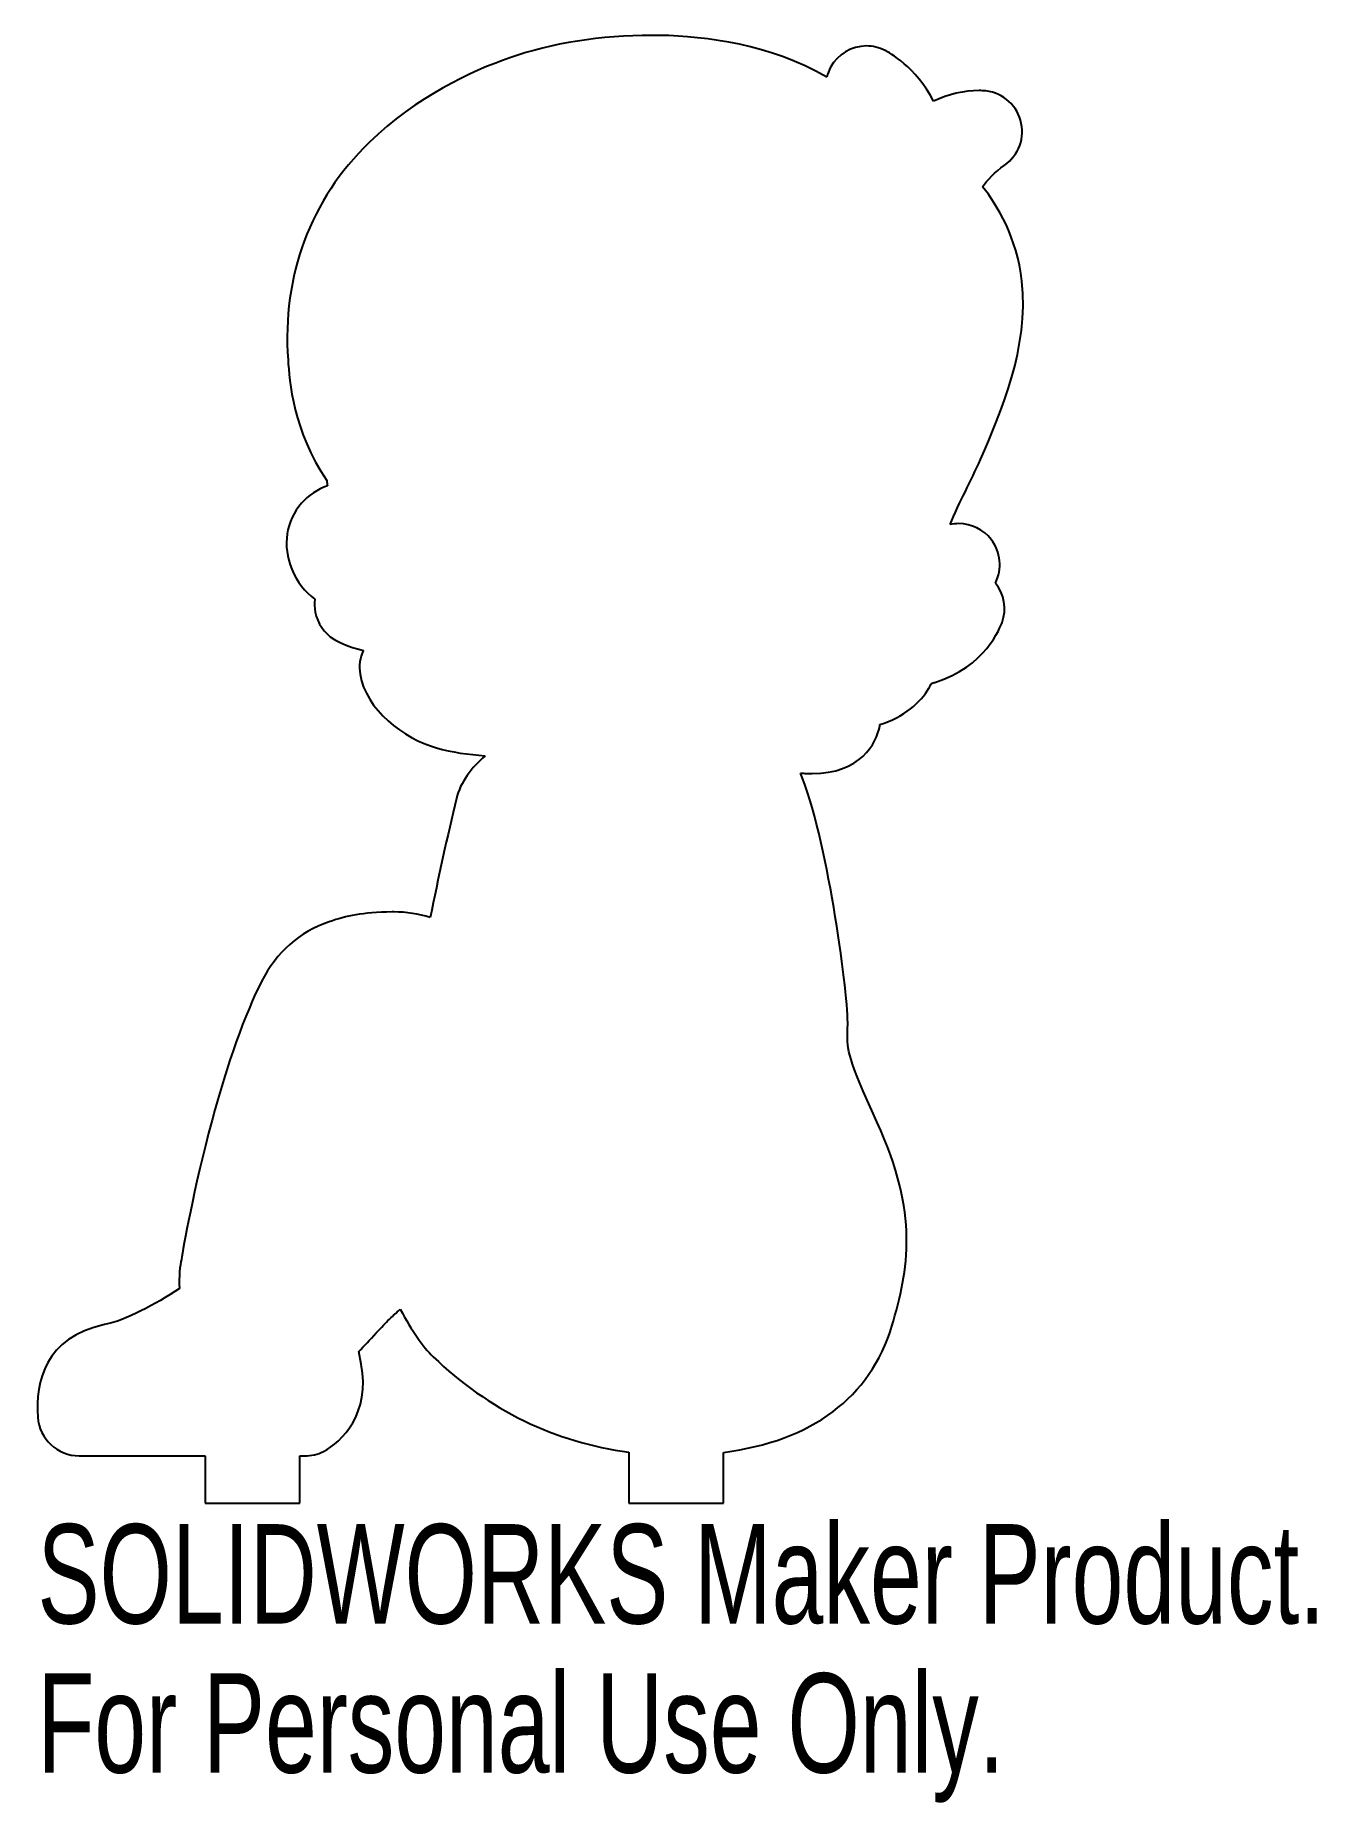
# Model space of a CAD drawing. Header units: millimetres. Extents: x 354.3 to 416.6, y -413.2 to -327.3.
import ezdxf

# ---------------------------------------------------------------- set-up
doc = ezdxf.new("R2010")
doc.units = ezdxf.units.MM
doc.styles.add('SLDTEXTSTYLE0', font='TXT', dxfattribs={"width": 0.7})

msp = doc.modelspace()

# ---------------------------------------------------------------- linework, layer by layer
at = {"color": 7, "linetype": 'Continuous', "lineweight": 25}
for p, q in [((392.75, -329.293), (392.21, -329.009)), ((371.695, -369.891), (371.612, -369.891)), ((370.114, -391.878), (369.994, -391.255)), ((356.401, -396.334), (362.529, -396.336)), ((362.529, -396.336), (362.529, -398.637)), ((367.129, -398.637), (367.129, -396.337)), ((367.129, -396.337), (367.366, -396.337)), ((383.129, -396.156), (383.129, -398.637)), ((387.729, -398.637), (387.729, -396.165)), ((362.529, -398.637), (367.129, -398.637)), ((383.129, -398.637), (387.729, -398.637))]:
    msp.add_line(p, q, dxfattribs=at)
for points in [[(384.222, -327.266), (381.796, -327.266), (379.351, -327.654), (377.34, -328.357)], [(392.21, -329.009), (389.472, -327.569), (386.355, -327.266), (384.222, -327.266)], [(394.681, -327.783), (393.954, -327.783), (393.285, -328.179), (392.935, -328.818)], [(395.58, -327.998), (395.301, -327.856), (394.991, -327.783), (394.681, -327.783)], [(397.946, -330.464), (397.075, -328.804), (395.778, -328.098), (395.58, -327.998)], [(377.34, -328.357), (375.472, -329.01), (372.77, -330.254), (370.503, -332.469)], [(392.935, -328.818), (392.852, -328.972), (392.79, -329.132), (392.75, -329.293)], [(400.166, -329.955), (399.42, -329.955), (398.669, -330.13), (397.946, -330.464)], [(400.328, -329.958), (400.27, -329.956), (400.218, -329.955), (400.166, -329.955)], [(402.17, -331.398), (401.932, -330.567), (401.192, -329.988), (400.328, -329.958)], [(401.376, -333.589), (402.091, -333.098), (402.406, -332.223), (402.17, -331.398)], [(370.503, -332.469), (367.633, -335.272), (366.268, -338.931), (366.554, -343.049)], [(400.326, -334.626), (400.543, -334.308), (400.945, -333.887), (401.376, -333.589)], [(402.235, -339.215), (402.006, -337.103), (401.043, -335.531), (400.326, -334.626)], [(400.222, -347.888), (401.22, -345.601), (402.588, -342.468), (402.235, -339.215)], [(366.554, -343.049), (366.622, -344.029), (366.798, -346.547), (368.44, -348.905)], [(399.487, -349.446), (399.739, -348.932), (399.992, -348.415), (400.222, -347.888)], [(368.469, -349.163), (367.989, -349.343), (367.554, -349.633), (367.218, -350.01)], [(368.44, -348.905), (368.451, -349), (368.46, -349.086), (368.469, -349.163)], [(398.745, -351.056), (398.947, -350.551), (399.266, -349.899), (399.487, -349.446)], [(367.218, -350.01), (366.449, -350.875), (366.27, -352.077), (366.738, -353.225)], [(399.172, -351.01), (399.028, -351.01), (398.885, -351.026), (398.745, -351.056)], [(400.744, -351.779), (400.37, -351.298), (399.783, -351.01), (399.172, -351.01)], [(400.947, -353.899), (401.29, -353.222), (401.216, -352.387), (400.744, -351.779)], [(366.738, -353.225), (366.988, -353.839), (367.375, -354.332), (367.859, -354.676)], [(401.275, -355.809), (401.506, -355.161), (401.38, -354.435), (400.947, -353.899)], [(367.859, -354.676), (367.832, -354.888), (367.837, -355.104), (367.879, -355.316)], [(367.879, -355.316), (367.985, -355.856), (368.313, -356.332), (368.78, -356.622)], [(398.008, -358.727), (400.442, -357.993), (401.197, -356.031), (401.275, -355.809)], [(368.78, -356.622), (368.943, -356.724), (369.424, -356.991), (370.222, -357.175)], [(370.222, -357.175), (370.057, -357.527), (369.993, -357.929), (370.057, -358.33)], [(370.057, -358.33), (370.328, -360.045), (372.178, -361.457), (373.78, -361.916)], [(395.33, -360.78), (396.504, -360.428), (397.318, -359.68), (397.713, -359.014)], [(397.713, -359.014), (397.759, -358.938), (397.799, -358.858), (397.834, -358.777)], [(397.834, -358.777), (397.892, -358.761), (397.95, -358.744), (398.008, -358.727)], [(392.044, -363.164), (394.345, -363.164), (395.188, -361.7), (395.323, -360.834)], [(395.323, -360.834), (395.325, -360.816), (395.328, -360.798), (395.33, -360.78)], [(373.78, -361.916), (374.505, -362.123), (375.34, -362.237), (376.135, -362.297)], [(376.135, -362.297), (375.488, -362.872), (374.932, -363.574), (374.74, -364.374)], [(393.766, -375.272), (393.766, -373.568), (392.723, -366.103), (391.473, -363.135)], [(391.473, -363.135), (391.576, -363.146), (391.67, -363.153), (391.754, -363.157)], [(391.754, -363.157), (391.856, -363.162), (391.952, -363.164), (392.044, -363.164)], [(374.74, -364.374), (374.317, -366.135), (373.843, -368.308), (373.473, -370.158)], [(368.56, -370.367), (367.095, -370.871), (366.017, -371.823), (365.265, -373.278)], [(371.612, -369.891), (370.143, -369.915), (369.407, -370.077), (368.56, -370.367)], [(373.473, -370.158), (372.909, -369.982), (372.311, -369.891), (371.695, -369.891)], [(365.265, -373.278), (364.479, -374.799), (363.579, -377.317), (362.859, -380.013)], [(393.761, -375.739), (393.763, -375.596), (393.766, -375.442), (393.766, -375.272)], [(395.19, -380.098), (393.741, -376.941), (393.747, -376.614), (393.761, -375.739)], [(362.859, -380.013), (361.951, -383.408), (361.459, -386.245), (361.369, -386.785)], [(395.909, -390.03), (396.734, -387.251), (397.249, -384.586), (395.19, -380.098)], [(361.369, -386.785), (361.309, -387.082), (361.233, -387.61), (361.282, -388.202)], [(361.282, -388.202), (360.081, -388.986), (358.682, -389.736), (357.635, -389.956)], [(371.932, -389.278), (371.958, -389.254), (371.984, -389.23), (372.01, -389.207)], [(372.01, -389.207), (372.575, -390.257), (373.112, -391.029), (373.613, -391.514)], [(357.635, -389.956), (354.737, -390.565), (354.27, -392.739), (354.389, -394.455)], [(370.847, -390.361), (371.084, -390.105), (371.323, -389.846), (371.476, -389.702)], [(371.476, -389.702), (371.605, -389.579), (371.761, -389.435), (371.932, -389.278)], [(387.729, -396.165), (392.013, -395.62), (394.882, -393.489), (395.909, -390.03)], [(369.994, -391.255), (370.248, -391.002), (370.526, -390.708), (370.847, -390.361)], [(373.613, -391.514), (376.292, -394.104), (379.547, -395.685), (383.129, -396.156)], [(368.278, -396.12), (369.176, -395.667), (370.576, -394.262), (370.114, -391.878)], [(354.389, -394.455), (354.462, -395.509), (355.346, -396.334), (356.401, -396.334)], [(367.366, -396.337), (367.682, -396.337), (367.997, -396.262), (368.278, -396.12)]]:
    msp.add_open_spline(points, degree=3, dxfattribs=at)

# ---------------------------------------------------------------- texts
at = {"color": 7, "linetype": 'Continuous', "char_height": 4.83362, "attachment_point": 1, "style": 'SLDTEXTSTYLE0'}
for s, insert in [('SOLIDWORKS Maker Product.', (354.374, -399.657)), ('For Personal Use Only.', (354.374, -406.907))]:
    msp.add_mtext(s, dxfattribs=dict(at, insert=insert))

doc.saveas('drawing.dxf')
